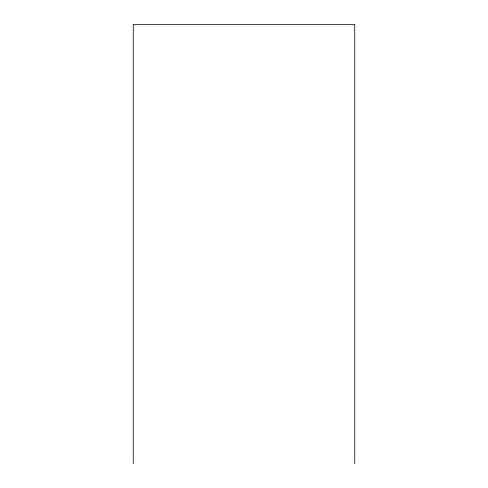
<?xml version="1.0" encoding="UTF-8"?>
<svg xmlns="http://www.w3.org/2000/svg" width="488" height="488" viewBox="0 0 488 488"><rect width="100%" height="100%" fill="white"/><g stroke="black" fill="none" stroke-linecap="round" stroke-linejoin="round"><path stroke-width="0.73" d="M354.758 463.6L354.758 24.4L133.242 24.4L133.242 463.6"/></g></svg>
